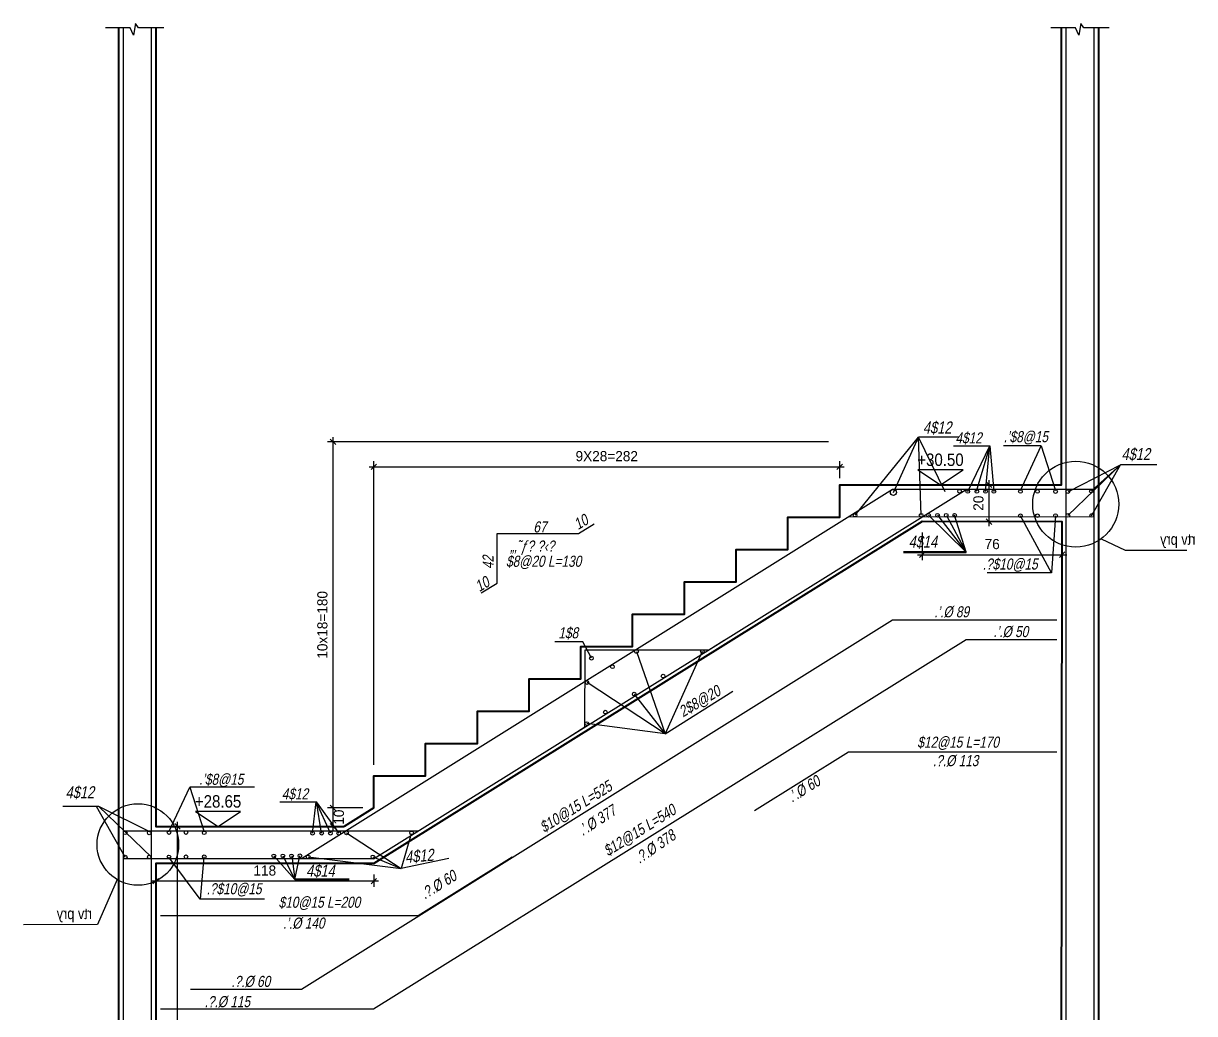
# Model space of a CAD drawing. Header units: inches. Extents: x -5298 to 11252, y 8210 to 22495.
# Drawn here: x 7457 to 8090, y 17249 to 17785 of the extents above; entities that cross this region are included whole.
import ezdxf
from ezdxf.enums import TextEntityAlignment as Align

# ---------------------------------------------------------------- set-up
doc = ezdxf.new("R2010")
doc.units = ezdxf.units.IN
doc.header["$LTSCALE"] = 11
doc.header["$MEASUREMENT"] = 0
doc.layers.get('Defpoints').update_dxf_attribs({"color": 40})
for name, color, linetype in [('BAR', 6, 'Continuous'), ('break', 1, 'Continuous'), ('C-TEXT3', 3, 'Continuous'), ('dim', 3, 'Continuous'), ('dim-50-v', 2, 'Continuous'), ('DIM_50', 3, 'Continuous'), ('iron-txt', 3, 'Continuous'), ('IRON6', 6, 'Continuous'), ('otm-text', 1, 'Continuous'), ('P-lines', 3, 'Continuous'), ('STAM', 1, 'Continuous'), ('TEXT3', 3, 'Continuous')]:
    doc.layers.add(name, color=color, linetype=linetype)
doc.layers.add('W', color=1, linetype='Continuous', lineweight=50)
doc.layers.add('W-Conc', color=3, linetype='Continuous', lineweight=40)
doc.styles.add('danmm', font='danmm.shx', dxfattribs={"width": 0.9})
doc.styles.add('HEBREW', font='hebtxt-weld.shx', dxfattribs={"width": 0.8, "oblique": 12})
doc.styles.add('HEBTXT', font='hebtxt-weld.shx')
doc.styles.add('ROMANS', font='romans')
doc.styles.add('tecno', font='techno_m')
doc.dimstyles.new('25', dxfattribs={"dimtxt": 5.5, "dimasz": 3, "dimexe": 3, "dimexo": 6, "dimgap": 3, "dimtad": 1, "dimdec": 0, "dimrnd": 0.5, "dimdsep": 46, "dimtxsty": 'HEBTXT', "dimblk1": 'OBLIQUE', "dimblk2": 'OBLIQUE', "dimsah": 1, "dimcen": 1, "dimdle": 2.5, "dimclre": 9, "dimclrt": 3, "dimadec": 0, "dimazin": 0, "dimtfac": 1, "dimtdec": 0, "dimtix": 1, "dimtmove": 2, "dimatfit": 3, "dimldrblk": 'OBLIQUE', "dimfxl": 1, "dimtolj": 1, "dimarcsym": 0})

# ---------------------------------------------------------------- blocks, each defined once
blk = doc.blocks.new('MF1')
blk.add_lwpolyline([(30, 20), (0, 0), (-30, 20)], close=True)
at = {"style": 'ROMANS'}
blk.add_attdef('0', text='', height=6, dxfattribs=at).set_placement((0, 25), align=Align.CENTER)
blk = doc.blocks.new('_OBLIQUE')
at = {"color": 0, "linetype": 'ByBlock'}
blk.add_line((-0.5, -0.5), (0.5, 0.5), dxfattribs=at)
blk = doc.blocks.new('*D1011')
at = {"layer": 'Defpoints', "color": 0, "ltscale": 5, "transparency": 16777216}
for p in [(7540.08, 17350.74), (7543.87, 17350.74, -0.31), (7605.82, 17030.6, -0.31)]:
    blk.add_point(p, dxfattribs=at)
at = {"layer": 'dim-50-v', "color": 9, "lineweight": -2, "ltscale": 5, "transparency": 16777216}
for p, q in [((7537.87, 17350.74), (7537.08, 17350.74)), ((7599.82, 17030.6), (7537.08, 17030.6))]:
    blk.add_line(p, q, dxfattribs=at)
at = {"layer": 'dim-50-v', "color": 0, "lineweight": -2, "ltscale": 5, "transparency": 16777216}
blk.add_line((7540.08, 17028.1), (7540.08, 17353.24), dxfattribs=at)
at = {"layer": 'dim-50-v', "color": 0, "lineweight": -2, "ltscale": 5, "transparency": 16777216, "xscale": 3, "yscale": 3, "zscale": 3}
for p, rotation in [((7540.08, 17350.74), 90), ((7540.08, 17030.6), 270)]:
    blk.add_blockref('_OBLIQUE', p, dxfattribs=dict(at, rotation=rotation))
at = {"layer": 'dim-50-v', "color": 3, "ltscale": 5, "transparency": 16777216, "insert": (7534.33, 17190.67), "char_height": 5.5, "attachment_point": 5, "rotation": 90, "style": 'HEBTXT'}
blk.add_mtext('\\A1;320', dxfattribs=at)
blk = doc.blocks.new('*D1021')
at = {"layer": 'Defpoints', "color": 0, "ltscale": 5, "transparency": 16777216}
for p in [(7624.22, 17360.74), (7646.3, 17360.74, -0.31), (7630.16, 17350.74, -0.31)]:
    blk.add_point(p, dxfattribs=at)
at = {"layer": 'dim-50-v', "color": 9, "lineweight": -2, "ltscale": 5, "transparency": 16777216}
for p, q in [((7640.3, 17360.74), (7621.22, 17360.74)), ((7624.16, 17350.74), (7621.22, 17350.74))]:
    blk.add_line(p, q, dxfattribs=at)
at = {"layer": 'dim-50-v', "color": 0, "lineweight": -2, "ltscale": 5, "transparency": 16777216}
blk.add_line((7624.22, 17348.24), (7624.22, 17363.24), dxfattribs=at)
at = {"layer": 'dim-50-v', "color": 0, "lineweight": -2, "ltscale": 5, "transparency": 16777216, "xscale": 3, "yscale": 3, "zscale": 3}
for p, rotation in [((7624.22, 17360.74), 90), ((7624.22, 17350.74), 270)]:
    blk.add_blockref('_OBLIQUE', p, dxfattribs=dict(at, rotation=rotation))
at = {"layer": 'dim-50-v', "color": 3, "ltscale": 5, "transparency": 16777216, "insert": (7627.4, 17355.74), "char_height": 5.5, "attachment_point": 5, "rotation": 90, "style": 'HEBTXT'}
blk.add_mtext('\\A1;10', dxfattribs=at)
blk = doc.blocks.new('*D1022')
at = {"layer": 'Defpoints', "color": 0, "ltscale": 5, "transparency": 16777216}
for p in [(7624.22, 17558.84), (7898.3, 17558.84), (7646.3, 17360.74, -0.31)]:
    blk.add_point(p, dxfattribs=at)
at = {"layer": 'dim-50-v', "color": 9, "lineweight": -2, "ltscale": 5, "transparency": 16777216}
for p, q in [((7892.3, 17558.84), (7621.22, 17558.84)), ((7640.3, 17360.74), (7621.22, 17360.74))]:
    blk.add_line(p, q, dxfattribs=at)
at = {"layer": 'dim-50-v', "color": 0, "lineweight": -2, "ltscale": 5, "transparency": 16777216}
blk.add_line((7624.22, 17358.24), (7624.22, 17561.34), dxfattribs=at)
at = {"layer": 'dim-50-v', "color": 0, "lineweight": -2, "ltscale": 5, "transparency": 16777216, "xscale": 3, "yscale": 3, "zscale": 3}
for p, rotation in [((7624.22, 17558.84), 90), ((7624.22, 17360.74), 270)]:
    blk.add_blockref('_OBLIQUE', p, dxfattribs=dict(at, rotation=rotation))
at = {"layer": 'dim-50-v', "color": 3, "ltscale": 5, "transparency": 16777216, "insert": (7618.47, 17459.79), "char_height": 5.5, "attachment_point": 5, "rotation": 90, "style": 'HEBTXT'}
blk.add_mtext('\\A1;10x18=180', dxfattribs=at)
blk = doc.blocks.new('*D1023')
at = {"layer": 'Defpoints', "color": 0, "ltscale": 5, "transparency": 16777216}
for p in [(7979.14, 17535.59), (7979.14, 17535.59), (7960.65, 17515.65, -0.31)]:
    blk.add_point(p, dxfattribs=at)
at = {"layer": 'dim-50-v', "color": 0, "lineweight": -2, "ltscale": 5, "transparency": 16777216}
blk.add_line((7979.14, 17513.15), (7979.14, 17538.09), dxfattribs=at)
at = {"layer": 'dim-50-v', "color": 9, "lineweight": -2, "ltscale": 5, "transparency": 16777216}
for p, q in [((7973.14, 17535.59), (7976.14, 17535.59)), ((7966.65, 17515.65), (7982.14, 17515.65))]:
    blk.add_line(p, q, dxfattribs=at)
at = {"layer": 'dim-50-v', "color": 0, "lineweight": -2, "ltscale": 5, "transparency": 16777216, "xscale": 3, "yscale": 3, "zscale": 3}
for p, rotation in [((7979.14, 17535.59), 90), ((7979.14, 17515.65), 270)]:
    blk.add_blockref('_OBLIQUE', p, dxfattribs=dict(at, rotation=rotation))
at = {"layer": 'dim-50-v', "color": 3, "ltscale": 5, "transparency": 16777216, "insert": (7973.39, 17525.62), "char_height": 5.5, "attachment_point": 5, "rotation": 90, "style": 'HEBTXT'}
blk.add_mtext('\\A1;20', dxfattribs=at)
blk = doc.blocks.new('*D975')
at = {"layer": 'Defpoints', "color": 0, "ltscale": 5, "transparency": 16777216}
for p in [(7942.98, 17515.67, 0.01), (8018.66, 17515.58, 0.01), (8018.66, 17497.71)]:
    blk.add_point(p, dxfattribs=at)
at = {"layer": 'dim-50-v', "color": 9, "lineweight": -2, "ltscale": 5, "transparency": 16777216}
for p, q in [((7942.98, 17509.67), (7942.98, 17494.71)), ((8018.66, 17509.58), (8018.66, 17494.71))]:
    blk.add_line(p, q, dxfattribs=at)
at = {"layer": 'dim-50-v', "color": 0, "lineweight": -2, "ltscale": 5, "transparency": 16777216}
blk.add_line((7940.48, 17497.71), (8021.16, 17497.71), dxfattribs=at)
at = {"layer": 'dim-50-v', "color": 0, "lineweight": -2, "ltscale": 5, "transparency": 16777216, "xscale": 3, "yscale": 3, "zscale": 3, "rotation": 180}
blk.add_blockref('_OBLIQUE', (7942.98, 17497.71), dxfattribs=at)
at = {"layer": 'dim-50-v', "color": 0, "lineweight": -2, "ltscale": 5, "transparency": 16777216, "xscale": 3, "yscale": 3, "zscale": 3}
blk.add_blockref('_OBLIQUE', (8018.66, 17497.71), dxfattribs=at)
at = {"layer": 'dim-50-v', "color": 3, "ltscale": 5, "transparency": 16777216, "insert": (7980.82, 17503.46), "char_height": 5.5, "attachment_point": 5, "style": 'HEBTXT'}
blk.add_mtext('\\A1;76', dxfattribs=at)
blk = doc.blocks.new('*D976')
at = {"layer": 'Defpoints', "color": 0, "ltscale": 5, "transparency": 16777216}
for p in [(7528.3, 17330.74, 0.01), (7646.29, 17330.74, 0.01), (7528.3, 17321.09)]:
    blk.add_point(p, dxfattribs=at)
at = {"layer": 'dim-50-v', "color": 9, "lineweight": -2, "ltscale": 5, "transparency": 16777216}
for p, q in [((7528.3, 17324.74), (7528.3, 17318.09)), ((7646.29, 17324.74), (7646.29, 17318.09))]:
    blk.add_line(p, q, dxfattribs=at)
at = {"layer": 'dim-50-v', "color": 0, "lineweight": -2, "ltscale": 5, "transparency": 16777216}
blk.add_line((7648.79, 17321.09), (7525.8, 17321.09), dxfattribs=at)
at = {"layer": 'dim-50-v', "color": 0, "lineweight": -2, "ltscale": 5, "transparency": 16777216, "xscale": 3, "yscale": 3, "zscale": 3, "rotation": 180}
blk.add_blockref('_OBLIQUE', (7528.3, 17321.09), dxfattribs=at)
at = {"layer": 'dim-50-v', "color": 0, "lineweight": -2, "ltscale": 5, "transparency": 16777216, "xscale": 3, "yscale": 3, "zscale": 3}
blk.add_blockref('_OBLIQUE', (7646.29, 17321.09), dxfattribs=at)
at = {"layer": 'dim-50-v', "color": 3, "ltscale": 5, "transparency": 16777216, "insert": (7587.3, 17326.84), "char_height": 5.5, "attachment_point": 5, "style": 'HEBTXT'}
blk.add_mtext('\\A1;118', dxfattribs=at)
blk = doc.blocks.new('*D960')
at = {"layer": 'Defpoints', "color": 0, "ltscale": 5, "transparency": 16777216}
for p in [(7898.3, 17545.29), (7898.3, 17533.1, -0.12), (7646.3, 17378.09, -0.3)]:
    blk.add_point(p, dxfattribs=at)
at = {"layer": 'dim-50-v', "color": 0, "lineweight": -2, "ltscale": 5, "transparency": 16777216}
blk.add_line((7643.8, 17545.29), (7900.8, 17545.29), dxfattribs=at)
at = {"layer": 'dim-50-v', "color": 9, "lineweight": -2, "ltscale": 5, "transparency": 16777216}
for p, q in [((7646.3, 17384.09), (7646.3, 17548.29)), ((7898.3, 17539.1), (7898.3, 17548.29))]:
    blk.add_line(p, q, dxfattribs=at)
at = {"layer": 'dim-50-v', "color": 0, "lineweight": -2, "ltscale": 5, "transparency": 16777216, "xscale": 3, "yscale": 3, "zscale": 3, "rotation": 180}
blk.add_blockref('_OBLIQUE', (7646.3, 17545.29), dxfattribs=at)
at = {"layer": 'dim-50-v', "color": 0, "lineweight": -2, "ltscale": 5, "transparency": 16777216, "xscale": 3, "yscale": 3, "zscale": 3}
blk.add_blockref('_OBLIQUE', (7898.3, 17545.29), dxfattribs=at)
at = {"layer": 'dim-50-v', "color": 3, "ltscale": 5, "transparency": 16777216, "insert": (7772.3, 17551.04), "char_height": 5.5, "attachment_point": 5, "style": 'HEBTXT'}
blk.add_mtext('\\A1;9X28=282', dxfattribs=at)

msp = doc.modelspace()

# ---------------------------------------------------------------- linework, layer by layer
at = {"color": 2}
for points, elevation in [([(8039.72, 17506.33), (8052.79, 17500.13), (8086.04, 17500.13)], 0), ([(7507.36, 17321.98), (7496.77, 17297.73), (7456.71, 17297.4)], 0.01)]:
    msp.add_lwpolyline(points, dxfattribs=dict(at, elevation=elevation))
for centre, radius in [((8026.02, 17525.11, 0.01), 23.25), ((7518.64, 17340.94, 0.01), 22.06)]:
    msp.add_circle(centre, radius, dxfattribs=at)
at = {"layer": 'BAR', "linetype": 'Continuous'}
for points, elevation in [([(7510.79, 16609.71), (7510.79, 17782.75)], -0.3), ([(7525.8, 17782.75), (7525.8, 16609.71)], -0.3), ([(8020.8, 16609.71), (8020.8, 17782.75)], 0.01), ([(8035.8, 17782.75), (8035.8, 16609.71)], 0.01), ([(7926.97, 17533.1), (7607.17, 17333.22)], -0.23), ([(7646.08, 17333.22), (7966.73, 17533.1)], -0.12), ([(8035.8, 17533.1), (7926.97, 17533.1)], -0.12), ([(7704.43, 17477.12), (7712.99, 17482.34), (7712.99, 17509.26), (7757.06, 17509.26), (7765.51, 17514.42)], -0.31), ([(8035.8, 17518.01), (7903.07, 17518.16)], -0.1), ([(7751.97, 17399.23), (7760.5, 17404.54), (7760.67, 17446.27), (7827.55, 17446.34), (7835.88, 17451.53)], -0.5), ([(7510.79, 17348.26), (7670.21, 17348.26)], 0.04), ([(7646.08, 17333.22), (7510.79, 17333.22)], -0.16)]:
    msp.add_lwpolyline(points, dxfattribs=dict(at, elevation=elevation))
at = {"layer": 'BAR'}
for points, elevation in [([(8015.82, 17462.35), (7926.97, 17462.35), (7607.17, 17262.47), (7547.17, 17262.47)], -0.24), ([(7530.8, 17251.98), (7646.08, 17251.98), (7966.73, 17451.86), (8015.82, 17451.86)], -0.24), ([(8015.82, 17390.85), (7903.07, 17390.97), (7852.19, 17359.17)], -0.24), ([(7530.8, 17302.45), (7670.21, 17302.45), (7721.12, 17334.19)], 0.04)]:
    msp.add_lwpolyline(points, dxfattribs=dict(at, elevation=elevation))
at = {"layer": 'break', "elevation": -0.24}
for points in [[(7532.69, 17782.75), (7518.92, 17782.75), (7517.32, 17785.2), (7516.25, 17778.85), (7514.54, 17782.75), (7501.13, 17782.75)], [(8044.11, 17782.75), (8030.34, 17782.75), (8028.74, 17785.2), (8027.67, 17778.85), (8025.96, 17782.75), (8012.55, 17782.75)]]:
    msp.add_lwpolyline(points, dxfattribs=at)
at = {"layer": 'dim', "ltscale": 5, "elevation": -0.12}
msp.add_lwpolyline([(7898.3, 17533.1), (7898.21, 17533.1)], dxfattribs=at)
at = {"layer": 'IRON6'}
for centre, radius in [((7927.36, 17531.46, -0.31), 1.62), ((7963.18, 17532.06, -0.12), 1), ((7967.6, 17531.96, -0.1), 1), ((7972.52, 17531.96, -0.1), 1), ((7977.21, 17531.96, -0.1), 1), ((7981.73, 17531.97, -0.1), 1), ((7996.07, 17531.98, 0.01), 1), ((8005.27, 17532, 0.01), 1), ((8015.14, 17531.93, 0.01), 1), ((8021.73, 17531.87, 0.21), 1), ((8034.45, 17532.15, -0.1), 1), ((7906.66, 17519.16, -0.1), 1), ((7942.32, 17519.11, -0.1), 1), ((7946.38, 17519.11, -0.1), 1), ((7951.29, 17519.11, -0.1), 1), ((7955.99, 17519.11, -0.1), 1), ((7960.5, 17519.11, -0.1), 1), ((7996.07, 17518.82, -0.1), 1), ((8005.27, 17518.87, -0.1), 1), ((8015.14, 17518.93, -0.1), 1), ((8021.75, 17519.01, -0.1), 1), ((8034.71, 17519.01, -0.1), 1), ((7763.97, 17441.76, -0.43), 1), ((7788.39, 17445.3, -0.23), 1), ((7824, 17445.31, -0.12), 1), ((7775.33, 17437.14, -0.23), 1), ((7802.78, 17432.08, -0.12), 1), ((7761.61, 17428.56, -0.23), 1), ((7787.17, 17422.35, -0.12), 1), ((7771.52, 17412.59, -0.12), 1), ((7761.51, 17406.36, -0.12), 1), ((7511.77, 17347.29, 0.18), 1), ((7524.75, 17347.26, 0.04), 1), ((7535.47, 17347.38, -0.05), 1), ((7544.67, 17347.4, -0.05), 1), ((7554.55, 17347.33, -0.05), 1), ((7613.16, 17347.06, -0.22), 1), ((7618.07, 17347.06, -0.22), 1), ((7622.77, 17347.06, -0.22), 1), ((7627.29, 17347.06, -0.22), 1), ((7631.53, 17347.26, 0.04), 1), ((7666.68, 17347.24, -0.12), 1), ((7511.77, 17334.18, -0.16), 1), ((7524.8, 17334.18, -0.3), 1), ((7535.47, 17334.22, -0.16), 1), ((7544.67, 17334.28, -0.16), 1), ((7554.55, 17334.34, -0.16), 1), ((7592.18, 17334.81, -0.23), 1), ((7597.1, 17334.81, -0.23), 1), ((7601.8, 17334.81, -0.23), 1), ((7606.31, 17334.82, -0.23), 1), ((7610.76, 17334.22, -0.16), 1), ((7645.8, 17334.22, 0.09), 1)]:
    msp.add_circle(centre, radius, dxfattribs=at)
at = {"layer": 'STAM'}
for p, q in [((7906.66, 17519.16, -0.1), (7940.94, 17561.29, -0.1)), ((7927.36, 17531.46, -0.31), (7940.94, 17561.29, -0.1)), ((7955.38, 17531.8, 0), (7940.94, 17561.29, -0.1)), ((7962.65, 17561.29, -0.1), (7940.94, 17561.29, -0.1)), ((7942.32, 17519.11, -0.1), (7940.94, 17561.29, -0.1)), ((8007.37, 17556.62, -0.1), (7986.86, 17556.67, -0.03)), ((8021.75, 17519.01, -0.1), (8050.3, 17546.31, -0.1)), ((8022.16, 17531.86, 0.21), (8050.3, 17546.31, -0.1)), ((8034.45, 17532.15, -0.1), (8050.3, 17546.31, -0.1)), ((8034.61, 17518.85, -0.1), (8050.3, 17546.31, -0.1)), ((8069.88, 17546.31, -0.1), (8050.3, 17546.31, -0.1)), ((8012.94, 17487.98, -0.19), (7978.08, 17487.98, -0.19)), ((7824, 17445.31, -0.12), (7803.88, 17400.83, -0.12)), ((7803.88, 17400.83, -0.12), (7761.61, 17428.56, -0.23)), ((7787.17, 17422.35, -0.12), (7803.88, 17400.83, -0.12)), ((7581.81, 17371.98, -0.16), (7546.79, 17371.98, -0.16)), ((7511.77, 17334.18, -0.16), (7496.32, 17361.48, -0.17)), ((7526.15, 17347.22, -0.29), (7497.6, 17361.48, -0.29)), ((7631.53, 17347.26, 0.04), (7661.05, 17328.01, -0.12)), ((7666.49, 17346.79, -0.12), (7661.05, 17328.01, -0.12)), ((7610.76, 17334.22, -0.16), (7661.05, 17328.01, -0.12)), ((7645.8, 17334.22, 0.09), (7661.05, 17328.01, -0.12)), ((7686.84, 17333.4, -0.12), (7661.05, 17328.01, -0.12)), ((7587.21, 17311.44, -0.25), (7552.34, 17311.44, -0.25))]:
    msp.add_line(p, q, dxfattribs=at)
at = {"layer": 'STAM', "ltscale": 50}
for p, q in [((7996.07, 17532.46, -0.1), (8007.39, 17556.58, -0.1)), ((8007.39, 17556.58, -0.1), (8015.14, 17532.41, -0.1)), ((8012.94, 17487.98, -0.19), (7996.07, 17518.77, -0.1)), ((8014.99, 17518.8, -0.1), (8012.94, 17487.98, -0.19)), ((7535.47, 17347.86, -0.16), (7546.79, 17371.98, -0.16)), ((7546.79, 17371.98, -0.16), (7554.55, 17347.82, -0.16)), ((7552.34, 17311.44, -0.25), (7535.47, 17334.17, -0.16)), ((7554.39, 17334.2, -0.16), (7552.34, 17311.44, -0.25))]:
    msp.add_line(p, q, dxfattribs=at)
at = {"layer": 'STAM', "linetype": 'Continuous'}
for points, elevation in [([(7959.97, 17556.62), (7979.62, 17556.62)], -58220.43), ([(7967.6, 17531.96), (7979.62, 17556.62), (7981.73, 17531.97)], -0.12), ([(7977.21, 17531.96), (7979.62, 17556.62), (7972.18, 17531.96)], -0.12), ([(7946.38, 17519.11), (7966.75, 17499.1), (7960.5, 17519.11)], -0.12), ([(7946.38, 17519.11), (7966.75, 17499.1), (7960.5, 17519.11)], -0.12), ([(7951.29, 17519.11), (7966.75, 17499.1), (7960.5, 17519.11)], -0.12), ([(7956.12, 17519.03), (7966.75, 17499.1), (7960.5, 17519.11)], -0.12), ([(7763.97, 17441.76), (7759.28, 17450.6), (7744.23, 17450.6)], -0.43), ([(7788.39, 17445.3), (7803.88, 17400.83), (7840.44, 17423.84)], -0.12), ([(7803.88, 17400.83), (7761.51, 17406.36)], -0.12), ([(7595.52, 17364.01), (7615.17, 17364.01)], -58220.55), ([(7613.16, 17347.06), (7615.17, 17364.01), (7627.29, 17347.06)], -0.24), ([(7622.77, 17347.06), (7615.17, 17364.01), (7617.74, 17347.06)], -0.24), ([(7592.18, 17334.81), (7603.57, 17322.06), (7606.31, 17334.82)], -0.25), ([(7592.18, 17334.81), (7603.57, 17322.06), (7606.31, 17334.82)], -0.25), ([(7597.1, 17334.81), (7603.57, 17322.06), (7606.31, 17334.82)], -0.25), ([(7601.92, 17334.74), (7603.57, 17322.06), (7606.31, 17334.82)], -0.25)]:
    msp.add_lwpolyline(points, dxfattribs=dict(at, elevation=elevation))
at = {"layer": 'STAM', "elevation": -0.29}
msp.add_lwpolyline([(7526.07, 17334.18), (7497.6, 17361.48), (7478.02, 17361.48)], dxfattribs=at)
at = {"layer": 'W', "ltscale": 5}
for points, elevation in [([(7966.75, 17499.1), (7932.85, 17499.1)], -0.12), ([(7603.57, 17322.06), (7632.91, 17322.06)], -0.25)]:
    msp.add_lwpolyline(points, dxfattribs=dict(at, elevation=elevation))
at = {"layer": 'W-Conc', "ltscale": 5, "elevation": -0.3}
for points in [[(7508.29, 16609.71), (7508.29, 17782.75)], [(7528.3, 17782.75), (7528.3, 17350.74), (7630.16, 17350.74)], [(7646.3, 17360.74), (7646.3, 17378.09), (7674.3, 17378.09), (7674.3, 17395.59), (7702.3, 17395.59), (7702.3, 17413.09), (7730.3, 17413.09), (7730.3, 17430.59), (7758.3, 17430.59), (7758.3, 17448.09), (7786.3, 17448.09), (7786.3, 17465.59), (7814.3, 17465.59), (7814.3, 17483.09), (7842.3, 17483.09), (7842.3, 17500.59), (7870.3, 17500.59), (7870.3, 17518.09), (7898.3, 17518.09), (7898.3, 17535.59), (8018.3, 17535.59), (8018.3, 17782.75)], [(8038.3, 17782.75), (8038.3, 16609.71)], [(8018.3, 17209.03), (8018.66, 17515.59), (7942.98, 17515.67), (7646.29, 17330.74), (7528.3, 17330.74), (7528.3, 17030.66)], [(7646.3, 17360.74), (7630.16, 17350.74)]]:
    msp.add_lwpolyline(points, dxfattribs=at)

# ---------------------------------------------------------------- block references
at = {"layer": 'P-lines', "color": 3}
ref = msp.add_blockref('MF1', (7952.84, 17535.59, -0.3), dxfattribs=dict(at, xscale=-0.4065600000089035, yscale=0.4065600000089035, zscale=0.4065600000089035))
ref.add_attrib('-3.25', '+30.50', dxfattribs={"layer": 'otm-text', "height": 6.75, "style": 'danmm', "width": 0.9}).set_placement((7952.84, 17545.75, -0.3), align=Align.CENTER)
ref = msp.add_blockref('MF1', (7562.02, 17350.74, -0.3), dxfattribs=dict(at, xscale=-0.4065600000089035, yscale=0.4065600000089035, zscale=0.4065600000089035))
ref.add_attrib('-3.25', '+28.65', dxfattribs={"layer": 'otm-text', "height": 6.75, "style": 'danmm', "width": 0.9}).set_placement((7562.02, 17360.9, -0.3), align=Align.CENTER)

# ---------------------------------------------------------------- texts
at = {"layer": 'C-TEXT3', "style": 'HEBREW', "oblique": 12, "width": 0.8}
for s, p in [('.’.%%129 89', (7968.34, 17463.85, -0.3)), ('.’.%%129 50', (8000.35, 17453.16, -0.55)), ('$12@15 L=170', (7984.49, 17393.32, -0.31)), ('.%%154.%%129 113', (7973.36, 17383.33, -0.31)), ('$10@15 L=200', (7638.96, 17306.72, -0.31)), ('.’.%%129 140', (7619.63, 17295.41, -0.61)), ('.%%154.%%129 60', (7590.24, 17263.88, -0.31)), ('.%%154.%%129 115', (7579.35, 17252.93, -0.56))]:
    msp.add_text(s, height=6, dxfattribs=at).set_placement(p, align=Align.RIGHT)
for s, rotation, p in [('$10@15 L=525', 32.19573, (7775.83, 17370.69, -0.31)), ('.’.%%129 60', 32.19573, (7888.5, 17373.53, -0.31)), ('.’.%%129 377', 32.76186, (7778.11, 17357.59, -0.31)), ('$12@15 L=540', 32.19573, (7810.37, 17357.94, -0.56)), ('.%%154.%%129 378', 34.58301, (7810.23, 17344.33, -0.56)), ('.%%154.%%129 60', 31.68211, (7691.74, 17322.2, -0.31))]:
    msp.add_text(s, height=6, rotation=rotation, dxfattribs=at).set_placement(p, align=Align.RIGHT)
at = {"layer": 'DIM_50', "style": 'tecno', "text_generation_flag": 2}
for p in [(8090.76, 17503.13, 0.01), (7493.82, 17300.6, 0.01)]:
    msp.add_text('rtv pry', height=6, dxfattribs=at).set_placement(p)
at = {"layer": 'iron-txt', "style": 'HEBREW', "oblique": 12, "width": 0.8}
for s, p in [('4$12', (7943.33, 17563.32, -0.1)), ('4$12', (8050.75, 17548.92, -0.1)), ('4$14', (7935.6, 17501.56, -55346.14)), ('4$12', (7479.52, 17365.97, -0.18)), ('4$14', (7609.65, 17323.49, -0.27))]:
    msp.add_text(s, height=6.5, dxfattribs=at).set_placement(p)
msp.add_text('4$12', height=6.5, rotation=4.80008, dxfattribs=at).set_placement((7663.44, 17330.91, -0.12))
at = {"layer": 'TEXT3', "style": 'HEBREW', "oblique": 12, "width": 0.8}
for s, height, p in [('4$12', 6, (7960.93, 17557.96, -58220.44)), ('67', 6.02, (7732.58, 17509.76, -0.31)), ('„‚˜ƒ\x8e \x8c‹\x8c', 6.02, (7720.03, 17499.4, -0.31)), ('$8@20 L=130', 6.0201, (7717.81, 17491.19, -0.31)), ('1$8', 6.02, (7746.11, 17452.47, -0.43)), ('4$12', 6, (7596.48, 17365.35, -58220.56))]:
    msp.add_text(s, height=height, dxfattribs=at).set_placement(p)
for s, p in [('.’$8@15', (7999.02, 17561.23, 0.35)), ('.%%154$10@15', (7990.55, 17492.33, -154209.49)), ('.’$8@15', (7563.72, 17375.87, -0.16)), ('.%%154$10@15', (7570.68, 17316.63, -154209.49))]:
    msp.add_text(s, height=6, dxfattribs=at).set_placement(p, align=Align.MIDDLE)
for s, rotation, p in [('10', 30.48458, (7756.77, 17511.06, -0.31)), ('42', 90, (7711.12, 17490.02, -0.31)), ('10', 30.48458, (7703.34, 17477.47, -0.31)), ('2$8@20', 30.76957, (7813.54, 17409.66, -0.12))]:
    msp.add_text(s, height=6.02, rotation=rotation, dxfattribs=at).set_placement(p)

# ---------------------------------------------------------------- dimensions: what is measured, and where the dimension line sits
at = {"layer": 'dim-50-v', "ltscale": 5}
dim = msp.add_linear_dim(base=(7624.22, 17558.84, 0.01), p1=(7646.3, 17360.74, -0.3), p2=(7898.3, 17558.84, 0.01), angle=90, text='10x18=180', dimstyle='25', dxfattribs=at)
dim.commit()
dim.dimension.update_dxf_attribs({"geometry": '*D1022', "text_midpoint": (7618.47, 17459.79, 0.01)})
dim = msp.add_linear_dim(base=(7898.3, 17545.29), p1=(7646.3, 17378.09, -0.3), p2=(7898.3, 17533.1, -0.12), text='9X28=282', dimstyle='25', dxfattribs=at)
dim.commit()
dim.dimension.update_dxf_attribs({"geometry": '*D960', "text_midpoint": (7772.3, 17551.04)})
for base, p1, p2, picture, middle in [((7979.14, 17535.59, 0.01), (7960.65, 17515.65, -0.3), (7979.14, 17535.59, 0.01), '*D1023', (7973.39, 17525.62, 0.01)), ((7540.08, 17350.74, 0.01), (7605.82, 17030.6, -0.3), (7543.87, 17350.74, -0.3), '*D1011', (7534.33, 17190.67, 0.01))]:
    dim = msp.add_linear_dim(base=base, p1=p1, p2=p2, angle=90, dimstyle='25', dxfattribs=at)
    dim.commit()
    dim.dimension.update_dxf_attribs({"geometry": picture, "text_midpoint": middle})
for base, p1, p2, picture, middle in [((8018.66, 17497.71, -0.31), (7942.98, 17515.67, -0.3), (8018.66, 17515.58, -0.3), '*D975', (7980.82, 17503.46, -0.31)), ((7528.3, 17321.09, -0.31), (7646.29, 17330.74, -0.3), (7528.3, 17330.74, -0.3), '*D976', (7587.3, 17326.84, -0.31))]:
    dim = msp.add_linear_dim(base=base, p1=p1, p2=p2, dimstyle='25', dxfattribs=at)
    dim.commit()
    dim.dimension.update_dxf_attribs({"geometry": picture, "text_midpoint": middle})
dim = msp.add_linear_dim(base=(7624.22, 17360.74, 0.01), p1=(7630.16, 17350.74, -0.3), p2=(7646.3, 17360.74, -0.3), angle=90, dimstyle='25', dxfattribs=at)
dim.commit()
dim.dimension.update_dxf_attribs({"geometry": '*D1021', "text_midpoint": (7627.4, 17355.74, 0.01), "dimtype": 160})

doc.saveas('drawing.dxf')
